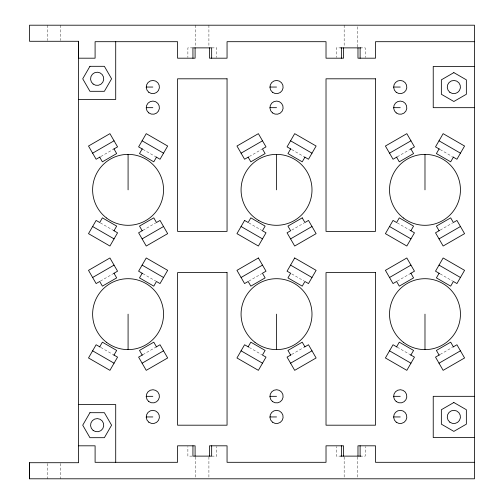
<?xml version="1.0" encoding="UTF-8"?>
<svg xmlns="http://www.w3.org/2000/svg" width="504" height="504" viewBox="0 0 504 504"><rect width="100%" height="100%" fill="white"/><g stroke="black" fill="none" stroke-linecap="round" stroke-linejoin="round"><path stroke-width="0.38" stroke-dasharray="2.52 1.89" d="M100.819 156.536L112.871 149.581M249.272 156.536L261.759 149.329M142.859 230.359L155.78 222.894M100.384 281.106L112.871 273.892M397.284 156.788L410.445 149.19M291.747 230.107L304.233 222.894M248.837 281.106L261.759 273.641M142.859 354.671L155.78 347.212M440.2 230.107L452.686 222.894M397.291 281.106L410.445 273.508M291.747 354.419L303.799 347.464M440.2 354.419L452.252 347.464M192.956 47.88L187.879 47.88L187.879 57.456M211.661 47.88L216.745 47.88L216.745 57.456M341.41 47.88L336.332 47.88L336.332 57.456M360.114 47.88L365.192 47.88L365.192 57.456M192.232 456.12L187.879 456.12L187.879 446.544M211.661 456.12L216.745 456.12L216.745 446.544M341.41 456.12L336.332 456.12L336.332 446.544M360.114 456.12L365.192 456.12L365.192 446.544M440.194 149.581L452.252 156.536M291.747 149.581L303.799 156.536M397.284 222.894L410.445 230.492M440.2 273.892L452.686 281.106M142.859 149.329L155.78 156.788M248.837 222.894L261.759 230.359M291.747 273.892L304.233 281.106M397.291 347.212L410.445 354.81M100.384 222.894L112.871 230.107M142.859 273.647L155.78 281.106M249.272 347.464L261.759 354.671M100.819 347.464L112.871 354.419M357.361 26.762L357.361 47.099M357.361 456.901L357.361 478.8M344.163 25.2L344.163 47.099M344.163 456.901L344.163 478.8M208.908 25.2L208.908 47.099M208.908 456.901L208.908 478.8M195.709 25.2L195.709 47.099M195.716 456.901L195.716 478.8M60.455 25.2L60.455 40.515M60.455 463.485L60.455 478.8M47.263 25.2L47.263 40.515M47.263 463.485L47.263 478.8"/><path stroke-width="0.76" d="M29.528 478.8L29.528 462.716L78.599 462.716L78.599 41.284L29.528 41.284L29.528 25.2L474.472 25.2L474.472 478.8L29.528 478.8L29.528 462.716M78.599 41.284L78.599 58.187L95.092 58.187L95.092 41.693L177.566 41.693L177.566 58.187L195.092 58.187L195.092 47.88M276.532 189.844L276.538 154.382M142.178 148.938L139.495 153.575L153.783 161.828L156.46 157.185M113.992 230.75L116.67 226.107L102.388 217.86L99.704 222.503L96.132 220.443L88.502 233.654L109.929 246.028L117.558 232.81L113.545 230.492M99.704 346.815L102.388 342.172L116.67 350.425L113.992 355.062M142.178 273.25L139.501 277.893L153.783 286.14L156.46 281.497L160.033 283.563L167.662 270.346L146.236 257.979L138.606 271.19L142.626 273.508M290.632 148.938L287.948 153.575L302.236 161.828L304.914 157.185M248.157 346.815L250.834 342.172L265.123 350.425L262.439 355.062L266.011 357.128L258.382 370.339L236.956 357.966L244.585 344.755L248.604 347.073M439.079 148.938L436.401 153.575L450.683 161.828L453.367 157.185M410.892 230.75L413.57 226.107L399.288 217.86L396.61 222.503L393.038 220.437L385.409 233.654L406.835 246.021L414.464 232.81L410.445 230.492M396.61 346.815L399.288 342.172L413.57 350.425L410.892 355.062M439.079 273.25L436.401 277.893L450.683 286.14L453.367 281.497L456.939 283.557L464.568 270.346L443.136 257.972L435.513 271.19L439.526 273.508M92.629 153.172L114.055 140.805M100.151 156.927L96.132 159.245L88.502 146.034L109.929 133.661L117.558 146.872L113.545 149.19M241.082 153.172L262.508 140.805M248.604 156.927L244.585 159.245L236.956 146.034L258.382 133.661L266.011 146.872L262.439 148.938L265.123 153.575L250.834 161.828L248.157 157.185M142.626 230.492L138.606 232.81L146.236 246.028L167.662 233.654L160.033 220.443L156.46 222.503L153.783 217.86L139.501 226.107L142.178 230.75M142.109 238.883L163.542 226.51M92.629 277.49L114.055 265.117M113.545 273.508L117.558 271.19L109.929 257.979L88.502 270.346L96.132 283.563L99.704 281.497L102.388 286.14L116.67 277.893L113.992 273.25M389.529 153.172L410.955 140.805M397.051 156.927L393.038 159.245L385.409 146.034L406.835 133.661L414.464 146.872L410.445 149.19M290.562 238.883L311.989 226.51M241.082 277.49L262.508 265.117M142.626 354.81L138.606 357.128L146.236 370.339L167.662 357.966L160.033 344.755L156.019 347.073M142.109 363.195L163.542 350.828M439.526 230.492L435.513 232.81L443.136 246.021L464.568 233.654L456.939 220.437L453.367 222.503L450.683 217.86L436.401 226.107L439.079 230.75M439.016 238.883L460.442 226.51M389.529 277.49L410.955 265.117M410.445 273.508L414.464 271.19L406.835 257.972L385.409 270.346L393.038 283.557L396.61 281.497L399.288 286.14L413.57 277.893L410.892 273.25M291.079 354.81L287.06 357.128L294.689 370.339L316.115 357.966L308.486 344.755L304.466 347.073M290.562 363.195L311.989 350.828M439.526 354.81L435.513 357.128L443.136 370.339L464.568 357.966L456.939 344.755L452.92 347.073M439.016 363.195L460.442 350.828M474.472 41.693L375.505 41.693L375.505 58.187L357.979 58.187L357.979 47.88M340.66 47.88L360.864 47.88M474.472 66.434L433.232 66.434L433.232 107.673L474.472 107.673M146.229 87.053L152.825 87.053M269.936 87.053L276.538 87.053M393.649 87.053L400.245 87.053M78.599 99.427L115.712 99.427L115.712 41.693M146.229 107.673L152.825 107.673M269.936 107.673L276.538 107.673M393.649 107.673L400.245 107.673M146.229 396.327L152.825 396.327M269.936 396.327L276.538 396.327M393.649 396.327L400.245 396.327M474.472 396.327L433.232 396.327L433.232 437.56L474.472 437.56M78.599 404.573L115.712 404.573L115.712 462.307M146.229 416.947L152.825 416.947M269.936 416.947L276.538 416.947M393.649 416.947L400.245 416.947M78.599 445.813L95.098 445.813L95.098 462.307L177.566 462.307L177.566 445.813L195.092 445.813L195.092 456.12M340.66 456.12L360.864 456.12M474.472 462.307L375.505 462.307L375.505 445.813L357.979 445.813L357.979 456.12M439.016 140.805L460.442 153.172M439.526 149.19L435.506 146.872L443.136 133.661L464.568 146.034L456.939 159.245L452.92 156.927M290.562 140.805L311.989 153.172M291.079 149.19L287.06 146.872L294.689 133.661L316.115 146.034L308.486 159.245L304.466 156.927M389.529 226.51L410.955 238.883M439.016 265.117L460.442 277.49M142.109 140.805L163.542 153.172M142.626 149.19L138.606 146.872L146.236 133.661L167.662 146.034L160.033 159.245L156.019 156.927M241.082 226.51L262.508 238.883M290.562 265.117L311.989 277.49M397.051 347.073L393.038 344.755L385.409 357.966L406.835 370.339L414.464 357.128L410.445 354.81M389.529 350.828L410.955 363.195M92.629 226.51L114.055 238.883M142.109 265.117L163.542 277.49M241.082 350.828L262.508 363.195M100.151 347.073L96.132 344.755L88.502 357.966L109.935 370.339L117.558 357.128L113.545 354.81M92.629 350.828L114.055 363.195M410.892 148.938L413.57 153.575L399.288 161.828L396.61 157.185M453.367 346.815L450.683 342.172L436.401 350.425L439.079 355.062M304.914 346.815L302.236 342.172L287.948 350.425L290.632 355.062M113.992 148.938L116.67 153.575L102.388 161.828L99.704 157.185M156.46 346.815L153.783 342.172L139.501 350.425L142.178 355.062M424.985 154.382L424.985 189.844M424.985 314.156L424.985 349.619M360.114 47.88L360.114 58.187M360.114 445.813L360.114 456.12M343.545 47.88L343.545 58.187L326.019 58.187L326.019 41.693L227.052 41.693L227.052 58.187L209.525 58.187L209.525 47.88M343.545 456.12L343.545 445.813L326.019 445.813L326.019 462.307L227.052 462.307L227.052 445.813L209.525 445.813L209.525 456.12M341.41 47.88L341.41 58.187M341.41 445.813L341.41 456.12M276.532 314.156L276.538 349.619M211.661 58.187L211.661 47.88L192.931 47.88L192.956 58.187M211.661 445.813L211.661 456.12L192.931 456.12L192.956 445.813M128.085 154.382L128.085 189.844M128.085 314.156L128.085 349.619M89.939 66.308L82.725 78.807L89.939 91.306L104.372 91.306L111.592 78.807L104.372 66.308L89.939 66.308M89.939 412.694L82.725 425.193L89.939 437.692L104.372 437.692L111.592 425.193L104.372 412.694L89.939 412.694M244.585 220.437L236.956 233.654L258.382 246.021L266.011 232.81L262.439 230.75L265.123 226.107L250.834 217.86L248.157 222.503L244.585 220.437M294.689 257.979L287.06 271.19L290.632 273.25L287.948 277.893L302.236 286.14L304.914 281.497L308.486 283.563L316.115 270.346L294.689 257.979M453.852 72.62L441.353 79.84L441.353 94.273L453.852 101.487L466.351 94.273L466.351 79.84L453.852 72.62M302.236 217.86L287.948 226.107L290.632 230.75L287.06 232.81L294.689 246.021L316.115 233.654L308.486 220.437L304.914 222.503L302.236 217.86M258.382 257.979L236.956 270.346L244.585 283.563L248.157 281.497L250.834 286.14L265.123 277.893L262.439 273.25L266.011 271.19L258.382 257.979M453.852 402.513L441.353 409.727L441.353 424.16L453.852 431.38L466.351 424.16L466.351 409.727L453.852 402.513M227.052 78.807L177.566 78.807L177.566 231.38L227.052 231.38L227.052 78.807M375.505 78.807L326.019 78.807L326.019 231.38L375.505 231.38L375.505 78.807M227.052 272.62L177.566 272.62L177.566 425.193L227.052 425.193L227.052 272.62M375.505 272.62L326.019 272.62L326.019 425.193L375.505 425.193L375.505 272.62M272.519 401.562A6.596 6.596 0 0 0 283.078 397.19A6.596 6.596 0 0 0 274.012 390.228A6.596 6.596 0 0 0 272.519 401.562M148.812 422.182A6.596 6.596 0 0 0 159.365 417.803A6.596 6.596 0 0 0 150.299 410.848A6.596 6.596 0 0 0 148.812 422.182M272.519 422.182A6.596 6.596 0 0 0 283.078 417.803A6.596 6.596 0 0 0 274.012 410.848A6.596 6.596 0 0 0 272.519 422.182M396.226 422.176A6.596 6.596 0 0 0 406.785 417.803A6.596 6.596 0 0 0 397.719 410.848A6.596 6.596 0 0 0 396.226 422.176M148.812 401.562A6.596 6.596 0 0 0 159.365 397.19A6.596 6.596 0 0 0 150.299 390.228A6.596 6.596 0 0 0 148.812 401.562M106.495 342.292A35.463 35.463 0 0 0 163.246 318.786A35.463 35.463 0 0 0 114.515 281.396A35.463 35.463 0 0 0 106.495 342.292M396.226 401.562A6.596 6.596 0 0 0 406.785 397.19A6.596 6.596 0 0 0 397.719 390.228A6.596 6.596 0 0 0 396.226 401.562M272.519 92.289A6.596 6.596 0 0 0 283.078 87.917A6.596 6.596 0 0 0 274.012 80.961A6.596 6.596 0 0 0 272.519 92.289M396.226 92.289A6.596 6.596 0 0 0 406.785 87.917A6.596 6.596 0 0 0 397.719 80.961A6.596 6.596 0 0 0 396.226 92.289M148.812 112.909A6.596 6.596 0 0 0 159.365 108.536A6.596 6.596 0 0 0 150.299 101.581A6.596 6.596 0 0 0 148.812 112.909M148.812 92.289A6.596 6.596 0 0 0 159.365 87.917A6.596 6.596 0 0 0 150.299 80.961A6.596 6.596 0 0 0 148.812 92.289M106.495 217.98A35.463 35.463 0 0 0 163.246 194.468A35.463 35.463 0 0 0 114.515 157.078A35.463 35.463 0 0 0 106.495 217.98M396.226 112.909A6.596 6.596 0 0 0 406.785 108.536A6.596 6.596 0 0 0 397.719 101.581A6.596 6.596 0 0 0 396.226 112.909M272.519 112.909A6.596 6.596 0 0 0 283.078 108.536A6.596 6.596 0 0 0 274.012 101.575A6.596 6.596 0 0 0 272.519 112.909M258.804 220.557A35.463 35.463 0 0 0 312.001 189.844A35.463 35.463 0 0 0 258.804 159.132A35.463 35.463 0 0 0 258.804 220.557M449.839 422.182A6.596 6.596 0 0 0 460.391 417.803A6.596 6.596 0 0 0 451.326 410.848A6.596 6.596 0 0 0 449.839 422.182M93.139 430.429A6.596 6.596 0 0 0 103.698 426.056A6.596 6.596 0 0 0 94.632 419.095A6.596 6.596 0 0 0 93.139 430.429M254.948 342.292A35.463 35.463 0 0 0 311.692 318.786A35.463 35.463 0 0 0 262.962 281.396A35.463 35.463 0 0 0 254.948 342.292M403.395 342.292A35.463 35.463 0 0 0 460.146 318.786A35.463 35.463 0 0 0 411.415 281.396A35.463 35.463 0 0 0 403.395 342.292M403.395 217.98A35.463 35.463 0 0 0 460.146 194.468A35.463 35.463 0 0 0 411.415 157.078A35.463 35.463 0 0 0 403.395 217.98M449.839 92.289A6.596 6.596 0 0 0 460.391 87.917A6.596 6.596 0 0 0 451.326 80.961A6.596 6.596 0 0 0 449.839 92.289M93.139 84.042A6.596 6.596 0 0 0 103.698 79.67A6.596 6.596 0 0 0 94.632 72.715A6.596 6.596 0 0 0 93.139 84.042"/></g></svg>
